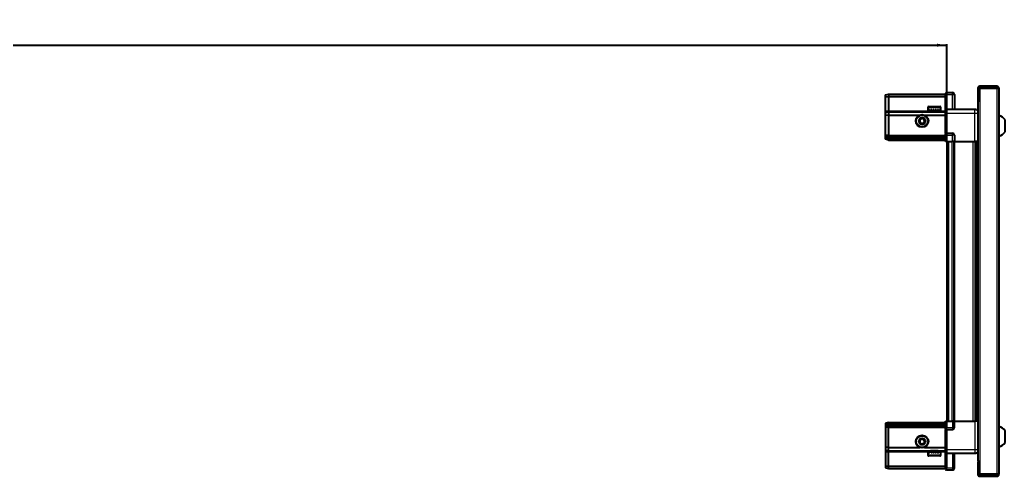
# Model space of a CAD drawing. Header units: millimetres. Extents: x 834 to 5075, y -1097 to 1799.
# Drawn here: x 3062 to 4070, y 1277 to 1744 of the extents above; entities that cross this region are included whole.
import ezdxf

# ---------------------------------------------------------------- set-up
doc = ezdxf.new("R2010")
doc.units = ezdxf.units.MM
doc.layers.add('FORMAT', color=7, linetype='Continuous')
doc.styles.add('SLDTEXTSTYLE0', font='TXT', dxfattribs={"width": 0.75})
doc.dimstyles.new('SLDDIMSTYLE0', dxfattribs={"dimtxt": 20, "dimasz": 10, "dimexe": 0, "dimexo": 0.0625, "dimgap": 5, "dimtad": 2, "dimdec": 1, "dimrnd": 1e-09, "dimzin": 12, "dimdsep": 46, "dimtxsty": 'SLDTEXTSTYLE0', "dimsah": 1, "dimcen": 0.09, "dimadec": 0, "dimazin": 3, "dimtfac": 1, "dimtofl": 0, "dimtmove": 0, "dimatfit": 3, "dimfxl": 0, "dimfrac": 2, "dimtolj": 1, "dimtzin": 12, "dimarcsym": 0})

# ---------------------------------------------------------------- blocks, each defined once
blk = doc.blocks.new('_D_4')
at = {"layer": 'FORMAT'}
for p, q in [((1910.1, 1619.8), (1910.1, 1719.3)), ((1910.1, 1718.3), (4010.1, 1718.3)), ((4010.1, 1619.8), (4010.1, 1719.3))]:
    blk.add_line(p, q, dxfattribs=at)
for points in [[(1910.1, 1718.3), (1920.1, 1716.7), (1920.1, 1719.8)], [(4010.1, 1718.3), (4000.1, 1719.8), (4000.1, 1716.7)]]:
    blk.add_solid(points, dxfattribs=at)
at = {"layer": 'FORMAT', "insert": (2930.5, 1744), "char_height": 20, "attachment_point": 1, "style": 'SLDTEXTSTYLE0'}
blk.add_mtext('2100', dxfattribs=at)

msp = doc.modelspace()

# ---------------------------------------------------------------- linework, layer by layer
at = {"color": 7, "linetype": 'Continuous', "lineweight": 25}
for p, q in [((4041.92, 1674.16), (4041.92, 1661.76)), ((4043.42, 1674.16), (4043.42, 1661.76)), ((4043.92, 1661.26), (4043.92, 1674.16)), ((4043.92, 1674.16), (4061.32, 1674.16)), ((4061.32, 1676.26), (4044.02, 1676.26)), ((4061.32, 1674.76), (4044.02, 1674.76)), ((4061.32, 1674.76), (4061.32, 1676.26)), ((4061.32, 1674.16), (4063.42, 1674.16)), ((4063.42, 1674.16), (4063.42, 1279.36)), ((3947.42, 1667.45), (3950.42, 1668.26)), ((3947.42, 1665.6), (3947.42, 1667.45)), ((3947.42, 1665.6), (3950.42, 1665.76)), ((3947.42, 1651.26), (3947.42, 1665.6)), ((3950.42, 1668.26), (3950.42, 1665.76)), ((3950.42, 1668.26), (4008.72, 1668.26)), ((3950.42, 1665.76), (3950.42, 1651.26)), ((3950.42, 1665.76), (4008.72, 1665.76)), ((4009.59, 1669.76), (4008.72, 1669.26)), ((4009.59, 1669.76), (4008.72, 1669.26)), ((4008.72, 1669.26), (4008.72, 1667.76)), ((4008.72, 1652.96), (4008.72, 1667.76)), ((4009.92, 1669.76), (4009.59, 1669.76)), ((4009.92, 1669.76), (4009.59, 1669.76)), ((4009.92, 1669.76), (4009.92, 1669.76)), ((4009.92, 1667.76), (4009.92, 1669.76)), ((4009.92, 1669.76), (4015.92, 1669.76)), ((4009.92, 1667.76), (4009.92, 1652.96)), ((4017.92, 1667.76), (4017.92, 1652.76)), ((3990.92, 1654.66), (3990.92, 1651.76)), ((3991.72, 1655.46), (4003.12, 1655.46)), ((4003.92, 1651.76), (4003.92, 1654.66)), ((4041.82, 1661.26), (4041.82, 1292.26)), ((4041.82, 1661.26), (4043.92, 1661.26)), ((4041.92, 1661.76), (4043.42, 1661.76)), ((3947.42, 1649.45), (3947.42, 1651.26)), ((3947.42, 1649.45), (3950.42, 1650.26)), ((3947.42, 1646.42), (3947.42, 1649.45)), ((3950.42, 1646.76), (3947.42, 1646.42)), ((3947.42, 1626.26), (3947.42, 1646.42)), ((3950.42, 1651.26), (3950.42, 1650.26)), ((3950.42, 1650.26), (3950.42, 1646.76)), ((3950.42, 1650.26), (4008.72, 1650.26)), ((3950.42, 1646.76), (3950.42, 1626.26)), ((3950.42, 1646.76), (3982.42, 1646.76)), ((3987.42, 1646.76), (4008.72, 1646.76)), ((3990.92, 1651.76), (3990.96, 1651.76)), ((3991.08, 1652.26), (3990.96, 1652.26)), ((3990.96, 1652.26), (3990.96, 1651.76)), ((3990.96, 1651.76), (3991.08, 1651.76)), ((3991.08, 1652.26), (3991.08, 1651.76)), ((3991.08, 1651.76), (3991.49, 1651.76)), ((3991.83, 1652.26), (3991.49, 1652.26)), ((3991.49, 1652.26), (3991.49, 1651.76)), ((3991.49, 1651.76), (3991.83, 1651.76)), ((3991.83, 1652.26), (3991.83, 1651.76)), ((3991.83, 1651.76), (3992.6, 1651.76)), ((3993.12, 1652.26), (3992.6, 1652.26)), ((3992.6, 1652.26), (3992.6, 1651.76)), ((3992.6, 1651.76), (3993.12, 1651.76)), ((3993.02, 1651.76), (3993.02, 1651.66)), ((3993.02, 1651.66), (4001.82, 1651.66)), ((3993.12, 1652.26), (3993.12, 1651.76)), ((3993.12, 1651.76), (3994.18, 1651.76)), ((3993.42, 1651.26), (3994.11, 1650.77)), ((3993.42, 1651.26), (4001.42, 1651.26)), ((3994.11, 1650.77), (3993.42, 1650.29)), ((3993.42, 1650.29), (3993.42, 1650.26)), ((3993.42, 1650.29), (4001.42, 1650.29)), ((3994.11, 1650.77), (4000.73, 1650.77)), ((3994.84, 1652.26), (3994.18, 1652.26)), ((3994.18, 1652.26), (3994.18, 1651.76)), ((3994.18, 1651.76), (3994.84, 1651.76)), ((3994.84, 1652.26), (3994.84, 1651.76)), ((3994.84, 1651.76), (3996.08, 1651.76)), ((3996.81, 1652.26), (3996.08, 1652.26)), ((3996.08, 1652.26), (3996.08, 1651.76)), ((3996.08, 1651.76), (3996.51, 1651.76)), ((3996.51, 1652.26), (3996.51, 1651.76)), ((3996.81, 1652.26), (3996.81, 1651.76)), ((3996.81, 1651.76), (3998.11, 1651.76)), ((3998.84, 1652.26), (3998.11, 1652.26)), ((3998.11, 1652.26), (3998.11, 1651.76)), ((3998.38, 1652.26), (3998.38, 1651.76)), ((3998.38, 1651.76), (3998.84, 1651.76)), ((3998.84, 1652.26), (3998.84, 1651.76)), ((3998.84, 1651.76), (4000.08, 1651.76)), ((4000.73, 1652.26), (4000.08, 1652.26)), ((4000.08, 1652.26), (4000.08, 1651.76)), ((4000.08, 1651.76), (4000.73, 1651.76)), ((4000.73, 1652.26), (4000.73, 1651.76)), ((4000.73, 1651.76), (4001.78, 1651.76)), ((4000.73, 1650.77), (4001.42, 1651.26)), ((4001.42, 1650.29), (4000.73, 1650.77)), ((4001.42, 1650.26), (4001.42, 1650.29)), ((4002.3, 1652.26), (4001.78, 1652.26)), ((4001.78, 1652.26), (4001.78, 1651.76)), ((4001.78, 1651.76), (4002.3, 1651.76)), ((4001.82, 1651.66), (4001.82, 1651.76)), ((4002.3, 1652.26), (4002.3, 1651.76)), ((4002.3, 1651.76), (4003.06, 1651.76)), ((4003.39, 1652.26), (4003.06, 1652.26)), ((4003.06, 1652.26), (4003.06, 1651.76)), ((4003.06, 1651.76), (4003.39, 1651.76)), ((4003.39, 1652.26), (4003.39, 1651.76)), ((4003.39, 1651.76), (4003.78, 1651.76)), ((4003.89, 1652.26), (4003.78, 1652.26)), ((4003.78, 1652.26), (4003.78, 1651.76)), ((4003.78, 1651.76), (4003.89, 1651.76)), ((4003.89, 1652.26), (4003.89, 1651.76)), ((4003.89, 1651.76), (4003.92, 1651.76)), ((4008.72, 1652.76), (4008.72, 1652.96)), ((4009.92, 1652.76), (4008.72, 1652.76)), ((4008.72, 1648.76), (4008.72, 1652.76)), ((4008.72, 1628.46), (4008.72, 1648.76)), ((4009.92, 1652.96), (4009.92, 1652.76)), ((4009.92, 1652.76), (4009.92, 1648.76)), ((4009.92, 1652.76), (4038.92, 1652.76)), ((4009.92, 1648.76), (4009.92, 1628.46)), ((4070.02, 1629.76), (4070.02, 1641.76)), ((3947.42, 1624.45), (3947.42, 1626.26)), ((3950.42, 1625.26), (3947.42, 1624.45)), ((3947.42, 1623.71), (3947.42, 1624.45)), ((3950.42, 1624.26), (3947.42, 1623.71)), ((3947.42, 1623.21), (3947.42, 1623.71)), ((3950.42, 1626.26), (3950.42, 1625.26)), ((3950.42, 1625.26), (3950.42, 1624.26)), ((3950.42, 1625.26), (4008.72, 1625.26)), ((3950.42, 1624.26), (3950.42, 1622.76)), ((3950.42, 1624.26), (4008.72, 1624.26)), ((4008.72, 1628.26), (4008.72, 1628.46)), ((4009.92, 1628.26), (4008.72, 1628.26)), ((4008.72, 1628.26), (4008.72, 1627.58)), ((4008.72, 1619.76), (4008.72, 1627.58)), ((4009.59, 1626.26), (4009.59, 1619.76)), ((4009.92, 1628.46), (4009.92, 1628.26)), ((4009.92, 1626.26), (4009.92, 1628.26)), ((4009.92, 1628.26), (4015.92, 1628.26)), ((4009.92, 1626.26), (4009.92, 1628.26)), ((4009.92, 1626.26), (4009.92, 1619.76)), ((4017.92, 1626.26), (4017.92, 1619.76)), ((3947.42, 1622.06), (3947.42, 1623.21)), ((3950.42, 1622.76), (3947.42, 1623.21)), ((3950.42, 1621.26), (3947.42, 1622.06)), ((3950.42, 1622.76), (4008.72, 1622.76)), ((3950.42, 1622.76), (3950.42, 1621.26)), ((3950.42, 1621.26), (4008.72, 1621.26)), ((4009.59, 1619.76), (4008.72, 1619.76)), ((4009.92, 1619.76), (4009.59, 1619.76)), ((4009.92, 1619.76), (4015.92, 1619.76)), ((4010.07, 1619.76), (4010.07, 1333.76)), ((4017.92, 1619.76), (4015.92, 1619.76)), ((4017.27, 1619.76), (4017.27, 1333.76)), ((4017.92, 1619.76), (4038.92, 1619.76)), ((4039.94, 1333.76), (4039.94, 1619.76)), ((4039.98, 1333.76), (4039.98, 1619.76)), ((4041.77, 1619.76), (4041.77, 1333.76)), ((3950.42, 1332.26), (3947.42, 1331.45)), ((3947.42, 1331.45), (3947.42, 1330.3)), ((3950.42, 1330.76), (3950.42, 1332.26)), ((3950.42, 1332.26), (4008.72, 1332.26)), ((4008.72, 1325.93), (4008.72, 1333.76)), ((4008.72, 1333.76), (4009.59, 1333.76)), ((4009.59, 1333.76), (4009.59, 1333.76)), ((4009.59, 1333.76), (4009.59, 1327.26)), ((4009.92, 1333.76), (4009.59, 1333.76)), ((4009.92, 1333.76), (4009.92, 1327.26)), ((4009.92, 1333.76), (4009.92, 1333.76)), ((4009.92, 1333.76), (4015.92, 1333.76)), ((4009.92, 1333.76), (4009.92, 1327.26)), ((4017.92, 1333.76), (4015.92, 1333.76)), ((4017.92, 1327.26), (4017.92, 1333.76)), ((4017.92, 1333.76), (4038.92, 1333.76)), ((3950.42, 1330.76), (3947.42, 1330.3)), ((3947.42, 1330.3), (3947.42, 1329.8)), ((3950.42, 1329.26), (3947.42, 1329.8)), ((3947.42, 1329.8), (3947.42, 1329.06)), ((3950.42, 1328.26), (3947.42, 1329.06)), ((3947.42, 1329.06), (3947.42, 1327.26)), ((3947.42, 1327.26), (3947.42, 1307.09)), ((3950.42, 1329.26), (3950.42, 1330.76)), ((3950.42, 1330.76), (4008.72, 1330.76)), ((3950.42, 1329.26), (4008.72, 1329.26)), ((3950.42, 1328.26), (3950.42, 1329.26)), ((3950.42, 1328.26), (4008.72, 1328.26)), ((3950.42, 1327.26), (3950.42, 1328.26)), ((3950.42, 1306.76), (3950.42, 1327.26)), ((4008.72, 1325.93), (4008.72, 1325.26)), ((4009.92, 1325.26), (4008.72, 1325.26)), ((4008.72, 1325.06), (4008.72, 1325.26)), ((4008.72, 1304.76), (4008.72, 1325.06)), ((4009.92, 1325.26), (4009.92, 1327.26)), ((4009.92, 1325.26), (4009.92, 1325.06)), ((4009.92, 1325.26), (4015.92, 1325.26)), ((4009.92, 1325.06), (4009.92, 1304.76)), ((4070.02, 1311.76), (4070.02, 1323.76)), ((3950.42, 1306.76), (3947.42, 1307.09)), ((3947.42, 1307.09), (3947.42, 1304.06)), ((3947.42, 1304.06), (3950.42, 1303.26)), ((3947.42, 1304.06), (3947.42, 1302.26)), ((3947.42, 1302.26), (3947.42, 1287.91)), ((3950.42, 1306.76), (3982.42, 1306.76)), ((3950.42, 1303.26), (3950.42, 1306.76)), ((3950.42, 1303.26), (4008.72, 1303.26)), ((3950.42, 1302.26), (3950.42, 1303.26)), ((3950.42, 1287.76), (3950.42, 1302.26)), ((3987.42, 1306.76), (4008.72, 1306.76)), ((3990.92, 1301.76), (3990.92, 1298.86)), ((3990.94, 1301.76), (3990.92, 1301.76)), ((3990.94, 1301.26), (3990.94, 1301.76)), ((3991.04, 1301.76), (3990.94, 1301.76)), ((3990.94, 1301.26), (3991.04, 1301.26)), ((3991.04, 1301.26), (3991.04, 1301.76)), ((3991.41, 1301.76), (3991.04, 1301.76)), ((3991.41, 1301.26), (3991.41, 1301.76)), ((3991.73, 1301.76), (3991.41, 1301.76)), ((3991.41, 1301.26), (3991.73, 1301.26)), ((3991.73, 1301.26), (3991.73, 1301.76)), ((3992.47, 1301.76), (3991.73, 1301.76)), ((3992.47, 1301.26), (3992.47, 1301.76)), ((3992.97, 1301.76), (3992.47, 1301.76)), ((3992.47, 1301.26), (3992.97, 1301.26)), ((3992.97, 1301.26), (3992.97, 1301.76)), ((3994.01, 1301.76), (3992.97, 1301.76)), ((3993.02, 1301.86), (3993.02, 1301.76)), ((4001.82, 1301.86), (3993.02, 1301.86)), ((3993.42, 1303.26), (3993.42, 1303.22)), ((3993.42, 1303.22), (3994.11, 1302.74)), ((4001.42, 1303.22), (3993.42, 1303.22)), ((3994.11, 1302.74), (3993.42, 1302.26)), ((4001.42, 1302.26), (3993.42, 1302.26)), ((3994.01, 1301.26), (3994.01, 1301.76)), ((3994.66, 1301.76), (3994.01, 1301.76)), ((3994.01, 1301.26), (3994.66, 1301.26)), ((4000.73, 1302.74), (3994.11, 1302.74)), ((3994.66, 1301.26), (3994.66, 1301.76)), ((3995.89, 1301.76), (3994.66, 1301.76)), ((3995.89, 1301.26), (3995.89, 1301.76)), ((3996.38, 1301.76), (3995.89, 1301.76)), ((3995.89, 1301.26), (3996.61, 1301.26)), ((3996.38, 1301.26), (3996.38, 1301.76)), ((3996.61, 1301.26), (3996.61, 1301.76)), ((3997.91, 1301.76), (3996.61, 1301.76)), ((3997.91, 1301.26), (3997.91, 1301.76)), ((3997.91, 1301.26), (3998.64, 1301.26)), ((3998.25, 1301.26), (3998.25, 1301.76)), ((3998.64, 1301.76), (3998.25, 1301.76)), ((3998.64, 1301.26), (3998.64, 1301.76)), ((3999.89, 1301.76), (3998.64, 1301.76)), ((3999.89, 1301.26), (3999.89, 1301.76)), ((4000.56, 1301.76), (3999.89, 1301.76)), ((3999.89, 1301.26), (4000.56, 1301.26)), ((4000.56, 1301.26), (4000.56, 1301.76)), ((4001.63, 1301.76), (4000.56, 1301.76)), ((4000.73, 1302.74), (4001.42, 1303.22)), ((4001.42, 1302.26), (4000.73, 1302.74)), ((4001.42, 1303.22), (4001.42, 1303.26)), ((4001.63, 1301.26), (4001.63, 1301.76)), ((4002.16, 1301.76), (4001.63, 1301.76)), ((4001.63, 1301.26), (4002.16, 1301.26)), ((4001.82, 1301.76), (4001.82, 1301.86)), ((4002.16, 1301.26), (4002.16, 1301.76)), ((4002.95, 1301.76), (4002.16, 1301.76)), ((4002.95, 1301.26), (4002.95, 1301.76)), ((4003.3, 1301.76), (4002.95, 1301.76)), ((4002.95, 1301.26), (4003.3, 1301.26)), ((4003.3, 1301.26), (4003.3, 1301.76)), ((4003.74, 1301.76), (4003.3, 1301.76)), ((4003.74, 1301.26), (4003.74, 1301.76)), ((4003.87, 1301.76), (4003.74, 1301.76)), ((4003.74, 1301.26), (4003.87, 1301.26)), ((4003.87, 1301.26), (4003.87, 1301.76)), ((4003.92, 1301.76), (4003.87, 1301.76)), ((4003.92, 1298.86), (4003.92, 1301.76)), ((4008.72, 1300.76), (4008.72, 1304.76)), ((4009.92, 1304.76), (4009.92, 1300.76)), ((4003.12, 1298.06), (3991.72, 1298.06)), ((4009.92, 1300.76), (4008.72, 1300.76)), ((4008.72, 1300.56), (4008.72, 1300.76)), ((4008.72, 1285.76), (4008.72, 1300.56)), ((4009.92, 1300.76), (4009.92, 1300.56)), ((4009.92, 1300.76), (4038.92, 1300.76)), ((4009.92, 1300.56), (4009.92, 1285.76)), ((4009.92, 1300.56), (4009.92, 1285.76)), ((4017.92, 1285.76), (4017.92, 1300.76)), ((4043.92, 1292.26), (4041.82, 1292.26)), ((4041.92, 1291.76), (4043.42, 1291.76)), ((4041.92, 1291.76), (4041.92, 1279.36)), ((4043.42, 1291.76), (4043.42, 1279.36)), ((4043.92, 1279.36), (4043.92, 1292.26)), ((3947.42, 1287.91), (3950.42, 1287.76)), ((3947.42, 1287.91), (3947.42, 1286.06)), ((3947.42, 1286.06), (3950.42, 1285.26)), ((3950.42, 1287.76), (4008.72, 1287.76)), ((3950.42, 1285.26), (3950.42, 1287.76)), ((3950.42, 1285.26), (4008.72, 1285.26)), ((4008.72, 1285.76), (4008.72, 1284.26)), ((4008.72, 1284.26), (4009.59, 1283.76)), ((4009.92, 1283.76), (4009.59, 1283.76)), ((4009.92, 1283.76), (4009.92, 1285.76)), ((4009.92, 1283.76), (4015.92, 1283.76)), ((4061.32, 1279.36), (4043.92, 1279.36)), ((4044.02, 1278.76), (4061.32, 1278.76)), ((4044.02, 1277.26), (4061.32, 1277.26)), ((4063.42, 1279.36), (4061.32, 1279.36)), ((4061.32, 1278.76), (4061.32, 1277.26))]:
    msp.add_line(p, q, dxfattribs=at)
at = {"color": 8, "linetype": 'Continuous', "lineweight": 18}
for p, q in [((4043.42, 1674.16), (4041.92, 1674.16)), ((4044.02, 1674.76), (4044.02, 1676.26)), ((4061.32, 1674.16), (4061.32, 1279.36)), ((4009.92, 1667.76), (4008.72, 1667.76)), ((4009.92, 1667.76), (4015.92, 1667.76)), ((4015.92, 1667.76), (4015.92, 1669.76)), ((4015.92, 1652.76), (4015.92, 1667.76)), ((4015.92, 1667.76), (4017.92, 1667.76)), ((3990.92, 1654.66), (4003.92, 1654.66)), ((4043.92, 1661.26), (4043.92, 1292.26)), ((3947.42, 1651.26), (3950.42, 1651.26)), ((3950.42, 1651.26), (3993.42, 1651.26)), ((4001.42, 1651.26), (4008.72, 1651.26)), ((4008.72, 1652.96), (4009.92, 1652.96)), ((4009.92, 1648.76), (4008.72, 1648.76)), ((4009.92, 1648.76), (4038.92, 1648.76)), ((4038.92, 1619.76), (4038.92, 1648.76)), ((3950.42, 1626.26), (3947.42, 1626.26)), ((3950.42, 1626.26), (4008.72, 1626.26)), ((4008.72, 1628.46), (4009.92, 1628.46)), ((4009.92, 1626.26), (4009.59, 1626.26)), ((4009.92, 1626.26), (4015.92, 1626.26)), ((4015.92, 1626.26), (4015.92, 1628.26)), ((4015.92, 1619.76), (4015.92, 1626.26)), ((4017.92, 1626.26), (4015.92, 1626.26)), ((4012.07, 1619.76), (4012.07, 1333.76)), ((4015.27, 1619.76), (4015.27, 1333.76)), ((4017.92, 1619.76), (4017.92, 1333.76)), ((4037.32, 1333.76), (4037.32, 1619.76)), ((4038.74, 1619.76), (4038.74, 1333.76)), ((4041.18, 1333.76), (4041.18, 1619.76)), ((4009.92, 1333.76), (4009.59, 1333.76)), ((4015.92, 1333.76), (4015.92, 1327.26)), ((4038.92, 1333.76), (4038.92, 1304.76)), ((3950.42, 1327.26), (3947.42, 1327.26)), ((3950.42, 1327.26), (4008.72, 1327.26)), ((4009.92, 1325.06), (4008.72, 1325.06)), ((4009.92, 1327.26), (4009.59, 1327.26)), ((4009.92, 1327.26), (4015.92, 1327.26)), ((4017.92, 1327.26), (4015.92, 1327.26)), ((4015.92, 1327.26), (4015.92, 1325.26)), ((3947.42, 1302.26), (3950.42, 1302.26)), ((3950.42, 1302.26), (3993.42, 1302.26)), ((4001.42, 1302.26), (4008.72, 1302.26)), ((4009.92, 1304.76), (4008.72, 1304.76)), ((4009.92, 1304.76), (4038.92, 1304.76)), ((4003.92, 1298.86), (3990.92, 1298.86)), ((4009.92, 1300.56), (4008.72, 1300.56)), ((4015.92, 1300.76), (4015.92, 1285.76)), ((4009.92, 1285.76), (4008.72, 1285.76)), ((4009.92, 1285.76), (4015.92, 1285.76)), ((4015.92, 1285.76), (4017.92, 1285.76)), ((4015.92, 1285.76), (4015.92, 1283.76)), ((4043.42, 1279.36), (4041.92, 1279.36)), ((4044.02, 1278.76), (4044.02, 1277.26))]:
    msp.add_line(p, q, dxfattribs=at)
at = {"color": 7, "linetype": 'Continuous', "lineweight": 25}
for centre, radius in [((3984.92, 1640.76), 6.5), ((3984.92, 1640.76), 3.46), ((3984.92, 1312.76), 6.5), ((3984.92, 1312.76), 3.46)]:
    msp.add_circle(centre, radius, dxfattribs=at)
at = {"color": 8, "linetype": 'Continuous', "lineweight": 18}
for centre in [(3984.92, 1640.76), (3984.92, 1312.76)]:
    msp.add_circle(centre, 5.7, dxfattribs=at)
at = {"color": 7, "linetype": 'Continuous', "lineweight": 25}
for centre, radius, start, end in [((4044.02, 1674.16), 2.1, 90, 180), ((4044.02, 1674.16), 0.6, 90, 180), ((4061.32, 1674.16), 2.1, 0, 90), ((4061.32, 1674.16), 0.6, 0, 90), ((4015.92, 1667.76), 2, 0, 90), ((3991.72, 1654.66), 0.8, 90, 180), ((4003.12, 1654.66), 0.8, 0, 90), ((3993.02, 1651.26), 0.4, 0, 90), ((4001.82, 1651.26), 0.4, 90, 180), ((4060.4, 1634.73), 11.91, 36.1266, 75.29965), ((3984.92, 1640.76), 2.5, 120.74103, 180.74103), ((3984.92, 1640.76), 2.5, 180.74103, 240.74103), ((3984.92, 1640.76), 2.5, 60.74103, 120.74103), ((3984.92, 1640.76), 2.5, 240.74103, 300.74103), ((3984.92, 1640.76), 2.5, 0.74103, 60.74103), ((3984.92, 1640.76), 2.5, 300.74103, 0.74103), ((4015.92, 1626.26), 2, 0, 90), ((4060.4, 1636.78), 11.91, 284.70035, 323.8734), ((4015.92, 1327.26), 2, 270, 0), ((4060.4, 1316.73), 11.91, 36.1266, 75.29965), ((3984.92, 1312.76), 2.5, 155.91157, 215.91157), ((3984.92, 1312.76), 2.5, 95.91157, 155.91157), ((3984.92, 1312.76), 2.5, 215.91157, 275.91157), ((3984.92, 1312.76), 2.5, 35.91157, 95.91157), ((3984.92, 1312.76), 2.5, 275.91157, 335.91157), ((3984.92, 1312.76), 2.5, 335.91157, 35.91157), ((4060.4, 1318.78), 11.91, 284.70035, 323.8734), ((3993.02, 1302.26), 0.4, 270, 0), ((4001.82, 1302.26), 0.4, 180, 270), ((3991.72, 1298.86), 0.8, 180, 270), ((4003.12, 1298.86), 0.8, 270, 0), ((4015.92, 1285.76), 2, 270, 0), ((4044.02, 1279.36), 2.1, 180, 270), ((4044.02, 1279.36), 0.6, 180, 270), ((4061.32, 1279.36), 2.1, 270, 0), ((4061.32, 1279.36), 0.6, 270, 0)]:
    msp.add_arc(centre, radius, start, end, dxfattribs=at)
for centre, start_param, end_param in [((4006.12, 1626.26), 0, 0.7227342), ((4006.12, 1327.26), 5.5604511, 6.2831853)]:
    msp.add_ellipse(centre, major_axis=(3.46, 0), ratio=0.5773503, start_param=start_param, end_param=end_param, dxfattribs=at)
for points, knots in [([(4038.92, 1652.76), (4039.36, 1652.71), (4040.04, 1652.64), (4040.85, 1652.2), (4041.41, 1651.76), (4041.68, 1651.39), (4041.82, 1651.21)], [0, 0, 0, 0, 0.38429816, 0.59117259, 0.8024372, 1, 1, 1, 1]), ([(3982.4, 1642.17), (3982.84, 1642.43), (3983.67, 1642.92), (3984.5, 1643.42), (3984.88, 1643.64)], [0, 0, 0, 0, 0.5346859, 1, 1, 1, 1]), ([(3982.44, 1639.28), (3982.44, 1639.41), (3982.43, 1640), (3982.42, 1641), (3982.41, 1641.82), (3982.4, 1642.17)], [0, 0, 0, 0, 0.1331247, 0.6370994, 1, 1, 1, 1]), ([(3984.96, 1637.87), (3984.51, 1638.12), (3983.67, 1638.59), (3982.83, 1639.06), (3982.44, 1639.28)], [0, 0, 0, 0, 0.5346859, 1, 1, 1, 1]), ([(3984.88, 1643.64), (3985.33, 1643.39), (3986.17, 1642.92), (3987.01, 1642.45), (3987.4, 1642.23)], [0, 0, 0, 0, 0.5346859, 1, 1, 1, 1]), ([(3987.44, 1639.35), (3986.99, 1639.08), (3986.17, 1638.59), (3985.34, 1638.1), (3984.96, 1637.87)], [0, 0, 0, 0, 0.5346859, 1, 1, 1, 1]), ([(3987.4, 1642.23), (3987.4, 1641.89), (3987.42, 1641.06), (3987.43, 1640.07), (3987.44, 1639.47), (3987.44, 1639.35)], [0, 0, 0, 0, 0.36290056, 0.86687533, 1, 1, 1, 1]), ([(4041.77, 1619.76), (4041.73, 1619.76), (4041.51, 1619.76), (4040.79, 1619.76), (4039.83, 1619.76), (4039.18, 1619.76), (4038.92, 1619.76)], [0, 0, 0, 0, 0.0717073, 0.4209791, 0.7702508, 1, 1, 1, 1]), ([(4041.77, 1333.76), (4041.73, 1333.76), (4041.51, 1333.76), (4040.79, 1333.76), (4039.83, 1333.76), (4039.18, 1333.76), (4038.92, 1333.76)], [0, 0, 0, 0, 0.0717073, 0.4209791, 0.7702508, 1, 1, 1, 1]), ([(3982.05, 1312.46), (3982.26, 1312.93), (3982.65, 1313.81), (3983.04, 1314.69), (3983.23, 1315.1)], [0, 0, 0, 0, 0.5346859, 1, 1, 1, 1]), ([(3983.74, 1310.12), (3983.44, 1310.54), (3982.87, 1311.32), (3982.31, 1312.1), (3982.05, 1312.46)], [0, 0, 0, 0, 0.5346859, 1, 1, 1, 1]), ([(3983.23, 1315.1), (3983.57, 1315.13), (3984.39, 1315.22), (3985.38, 1315.32), (3985.97, 1315.38), (3986.1, 1315.39)], [0, 0, 0, 0, 0.3629006, 0.8668753, 1, 1, 1, 1]), ([(3986.1, 1315.39), (3986.4, 1314.97), (3986.97, 1314.19), (3987.53, 1313.42), (3987.79, 1313.05)], [0, 0, 0, 0, 0.5346859, 1, 1, 1, 1]), ([(3987.79, 1313.05), (3987.58, 1312.58), (3987.19, 1311.7), (3986.79, 1310.83), (3986.61, 1310.42)], [0, 0, 0, 0, 0.5346859, 1, 1, 1, 1]), ([(3986.61, 1310.42), (3986.49, 1310.41), (3985.89, 1310.34), (3984.9, 1310.24), (3984.08, 1310.16), (3983.74, 1310.12)], [0, 0, 0, 0, 0.1331247, 0.6370994, 1, 1, 1, 1]), ([(4038.92, 1300.76), (4039.36, 1300.8), (4040.04, 1300.88), (4040.85, 1301.31), (4041.41, 1301.75), (4041.68, 1302.12), (4041.82, 1302.31)], [0, 0, 0, 0, 0.3842982, 0.5911726, 0.8024372, 1, 1, 1, 1])]:
    msp.add_open_spline(points, degree=3, knots=knots, dxfattribs=at)
at = {"color": 8, "linetype": 'Continuous', "lineweight": 18}
for points in [[(4038.92, 1648.76), (4038.92, 1649.28), (4038.92, 1650.33), (4038.92, 1651.65), (4038.92, 1652.58), (4038.92, 1652.7), (4038.92, 1652.76)], [(4038.92, 1304.76), (4038.92, 1304.23), (4038.92, 1303.18), (4038.92, 1301.86), (4038.92, 1300.94), (4038.92, 1300.82), (4038.92, 1300.76)]]:
    msp.add_open_spline(points, degree=3, dxfattribs=at)
for points in [[(4038.92, 1648.76), (4039.36, 1648.76), (4040.04, 1648.76), (4040.85, 1648.76), (4041.41, 1648.76), (4041.68, 1648.76), (4041.82, 1648.76)], [(4038.92, 1304.76), (4039.36, 1304.76), (4040.04, 1304.76), (4040.85, 1304.76), (4041.41, 1304.76), (4041.68, 1304.76), (4041.82, 1304.76)]]:
    msp.add_open_spline(points, degree=3, knots=[0, 0, 0, 0, 0.3842982, 0.5911726, 0.8024372, 1, 1, 1, 1], dxfattribs=at)

# ---------------------------------------------------------------- dimensions: what is measured, and where the dimension line sits
at = {"layer": 'FORMAT'}
dim = msp.add_linear_dim(base=(4010.07, 1718.26), p1=(1910.07, 1619.76), p2=(4010.07, 1619.76), angle=0, dimstyle='SLDDIMSTYLE0', dxfattribs=at)
dim.commit()
dim.dimension.update_dxf_attribs({"geometry": '_D_4', "text_midpoint": (2960.07, 1718.26), "dimtype": 160})

doc.saveas('drawing.dxf')
